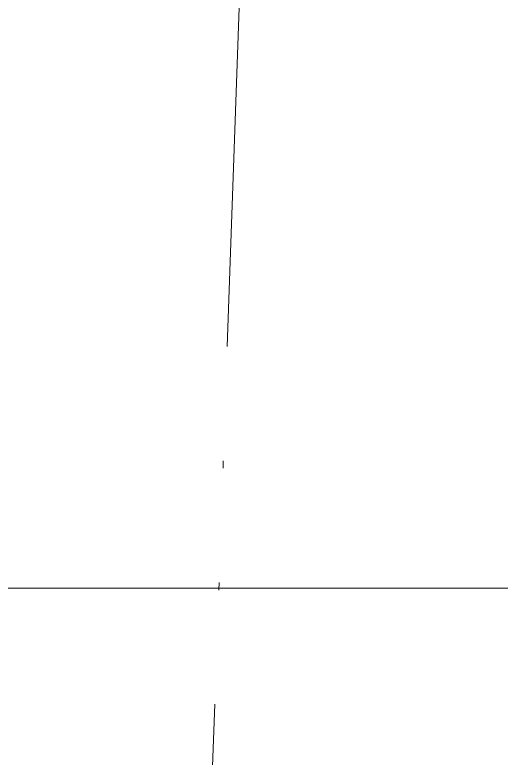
# Model space of a CAD drawing. Header units: millimetres. Extents: x -13069 to 207500, y -71366 to 56785.
# Drawn here: x 45424.37 to 45430.76, y 8601.78 to 8611.54 of the extents above; entities that cross this region are included whole.
import ezdxf

# ---------------------------------------------------------------- set-up
doc = ezdxf.new("R2010")
doc.units = ezdxf.units.MM
doc.linetypes.add('ADSK_Штрихпунктирная 2 точки_ш15 п1_5 п1_5 п1_5', pattern=[19.5, 15, -1.5, 0, -1.5, 0, -1.5])
doc.layers.add('Линии', color=7, linetype='Continuous', lineweight=9, true_color=0x00a600)
doc.layers.add('Потолки штриховка', color=7, linetype='Continuous', lineweight=9)
doc.layers.add('Стены наружные', color=7, linetype='Continuous', lineweight=18)

msp = doc.modelspace()

# ---------------------------------------------------------------- hatches: boundary and pattern name
at = {"layer": 'Потолки штриховка', "lineweight": 18, "true_color": 0x787878}
h = msp.add_hatch(dxfattribs=at)
h.set_pattern_fill('FP_89', color=8, style=0, pattern_type=2)
h.set_pattern_definition([(45, (0, 0), (-53.03301, 53.03301), [])])
h.paths.add_polyline_path([(45419.2015, 8604.0109), (45558.9116, 8604.0109), (45558.448, 12207.6714), (45418.9116, 12207.6714), (45418.9116, 8604.0109)])
h.paths.add_polyline_path([(41954.9339, 8604.0109), (42069.9339, 8604.0109), (42069.4934, 12198.6565), (41929.9339, 12198.6565), (41929.9339, 9077.7926), (41954.9339, 9077.7926), (41954.9339, 8605.5058)])

# ---------------------------------------------------------------- linework, layer by layer
at = {"layer": 'Линии', "color": 7, "linetype": 'ADSK_Штрихпунктирная 2 точки_ш15 п1_5 п1_5 п1_5'}
msp.add_line((45418.9116, 8370.9278), (45558.9116, 12381.6625), dxfattribs=at)
at = {"layer": 'Стены наружные'}
msp.add_line((47408.5, 8604.0109), (45025, 8604.0109), dxfattribs=at)

doc.saveas('drawing.dxf')
